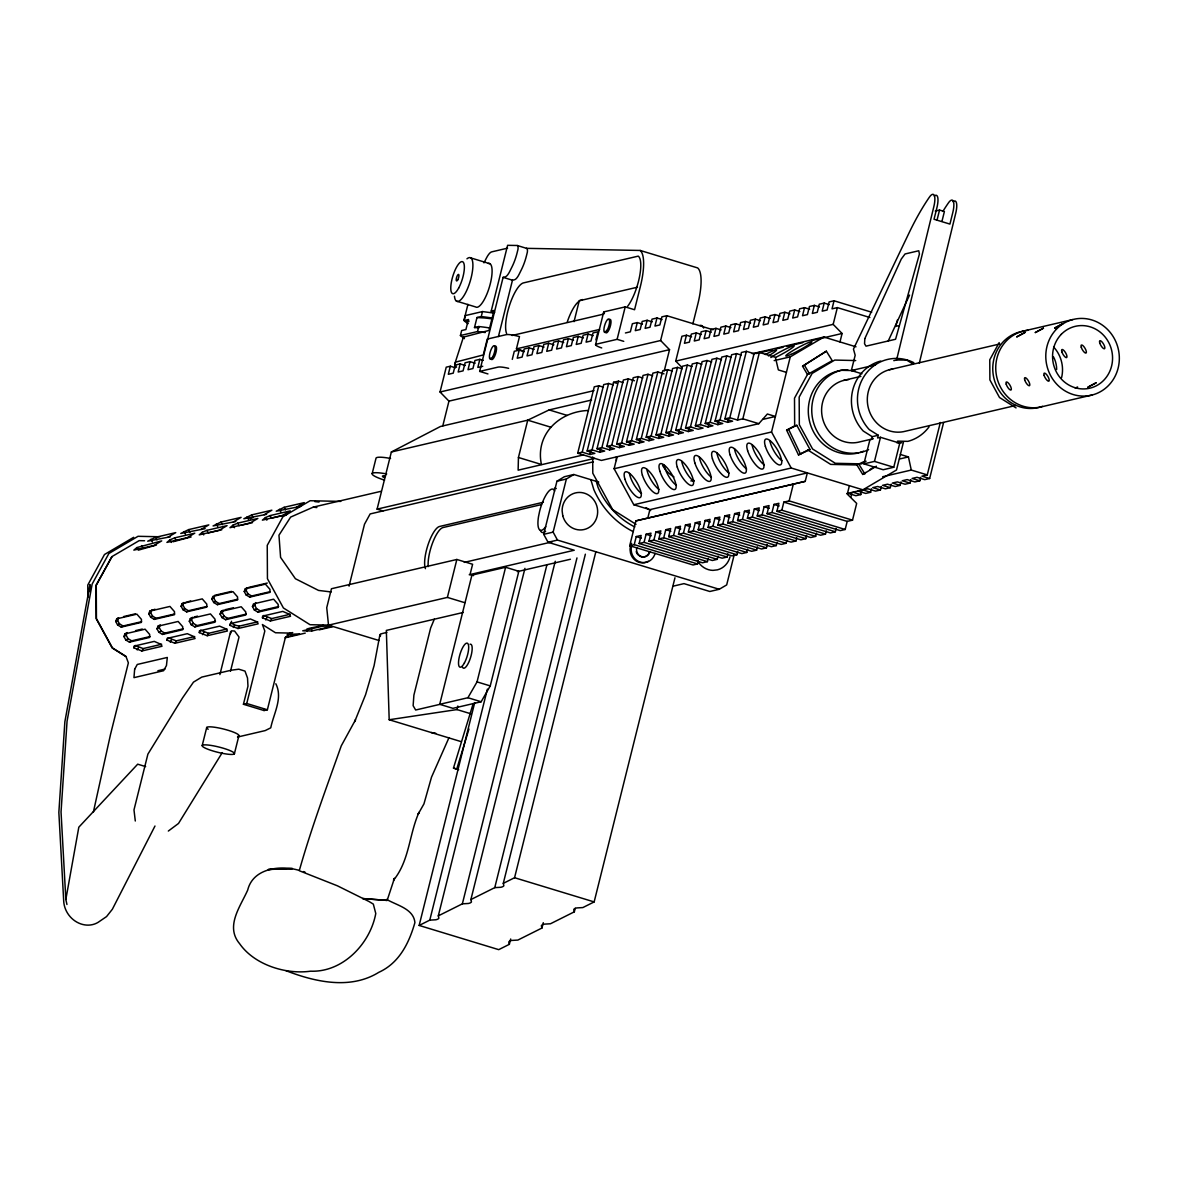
<?xml version="1.0" encoding="UTF-8"?>
<svg xmlns="http://www.w3.org/2000/svg" width="1177" height="1177" viewBox="0 0 1177 1177"><rect width="100%" height="100%" fill="white"/><g stroke="black" fill="none" stroke-linecap="round" stroke-linejoin="round"><path stroke-width="1.5" d="M591.545 400.018L549.129 409.92L527.737 420.174L518.439 457.485L518.13 470.167L583.512 454.896M133.928 647.865L134.104 646.099L154.261 641.391L161.028 644.349L162.014 646.276L141.858 650.969L133.928 647.865L135.237 645.467L143.167 648.586L161.646 644.26M166.987 640.141L167.163 638.375L187.32 633.682L194.087 636.639L195.073 638.552L174.917 643.26L166.987 640.141L168.311 637.743L176.226 640.862L194.705 636.551M199.296 632.608L199.472 630.843L219.628 626.135L226.396 629.092L227.382 631.019L207.226 635.712L199.296 632.608L200.605 630.21L208.535 633.329L227.014 629.004M230.059 625.414L230.236 623.663L250.392 618.955L257.16 621.912L258.146 623.839L237.989 628.533L230.059 625.414L231.545 621.265M262.456 617.866L262.633 616.101L282.789 611.393L289.557 614.35L290.542 616.277L270.386 620.97L262.456 617.866L263.766 615.468L271.696 618.587L290.175 614.262M386.865 632.358L380.612 633.976L380.377 636.242M230.486 633.697L231.589 630.828L234.576 631.034L239.034 637.037L230.501 671.258M379.936 634.58L374.095 665.638L365.591 694.651L354.689 721.633L355.498 719.838L341.271 745.835C326.588 787.236 311.169 828.52 299.267 870.73L337.372 885.795L369.063 901.538L373.33 904.113L375.772 913.499C370.166 943.895 342.713 972.482 310.61 971.187C285.643 974.688 254.364 964.802 239.637 943.719C224.954 926.343 240.476 906.481 247.714 890.033C253.026 868.229 280.273 864.904 298.752 870.274M66.942 904.495L65.838 899.434L78.815 827.196L137.694 764.182L145.639 766.595M387.365 899.758L394.427 878.307L393.515 880.205C409.522 860.637 409.037 834.464 419.041 812.277L418.188 814.057L423.955 803.876L431.503 777.188L449.025 737.582M93.321 812.321L110.52 734.448L128.367 662.872L125.954 656.383L112.418 647.88L96.44 618.631L96.249 585.278L111.889 556.721L95.999 585.337L96.205 618.69L112.168 647.938L125.792 656.501M919.325 363.075L955.665 213.493A14.198 4.208 -73.1 0 0 953.046 201.753M202.209 745.512L206.711 727.474M219.893 674.612L230.648 631.46M243.433 704.273L246.743 703.493L264.825 631.019L262.397 624.531L275.477 632.755L290.454 633.094L285.437 637.301L267.37 709.775L264.045 710.54L243.433 704.273L247.964 686.191L247.523 678.011L244.993 671.096L238.799 669.198L231.31 670.199L201.767 677.099L193.484 682.13L182.597 697.829L147.89 754.148L133.987 809.908L135.296 821.002M234.385 753.78A16.625 2.692 14 0 0 211.433 745.482A16.625 2.692 14 0 0 209.079 749.69A16.625 2.692 14 0 0 234.385 753.78L238.887 735.743M372.197 473.522L376.066 458.03A21.642 3.502 14 0 1 390.558 458.456M349.054 586.131L364.502 524.221L370.137 513.937L593.399 461.825M383.011 510.936L377.096 509.141L391.352 451.997L440.478 426.471L593.973 390.646M442.773 425.942L448.952 401.136L440.036 392L446.23 367.18L450.335 366.224L455.47 367.783M450.335 366.224L448.319 374.301L453.233 373.153L455.249 365.076L460.178 363.928L465.312 365.488M467.931 304.372L463.959 320.321L467.092 321.277M464.4 338.652L460.413 335.533L461.649 330.531L465.915 329.545L468.402 319.555L464.135 320.556L465.386 315.568L482.496 311.567L493.575 313.038M460.178 363.928L458.162 372.006L463.076 370.858L465.092 362.781L470.006 361.633L475.155 363.193M478.936 327.78L474.493 327.544L476.979 317.555L481.261 316.554L482.496 311.567M470.006 361.633L468.005 369.71L472.919 368.563L474.934 360.486L479.848 359.338L483.276 360.368M460.413 335.533L477.524 331.531L478.759 326.544A51.876 8.386 14 0 1 489.853 328M494.723 312.199L491.206 311.125L507.611 245.316L517.1 245.493A7.018 2.089 -73.1 0 1 517.998 249.259L517.071 252.996A21.907 6.503 -73.1 0 1 512.127 266.635L509.788 271.357A13.388 3.972 -73.1 0 1 505.198 276.875L503.109 277.36L479.657 371.402L487.955 373.933M479.848 359.338L477.833 367.415L482.761 366.268M498.43 336.534L512.466 280.214L514.57 279.729A13.388 3.972 -73.1 0 0 519.16 274.212L521.499 269.489A21.907 6.503 -73.1 0 0 526.443 255.85L527.37 252.113A7.018 2.089 -73.1 0 0 526.472 248.347L640.185 250.451L697.652 267.929A41.622 12.358 -73.1 0 1 697.887 303.769L692.87 323.866M456.853 559.472L331.458 588.735L326.735 607.7L328.515 625.149L447.392 597.401L456.853 559.472L472.61 564.269L470.035 574.567L473.522 575.627M512.275 359.382L514.29 351.29L519.204 350.143L524.353 351.702M523.721 351.084L516.423 348.863L519.484 336.593A11.917 1.927 14 0 0 506.228 334.651L487.249 339.079L483.291 354.939L455.661 362.089L454.631 364.37L456.544 367.18M519.204 350.143L517.203 358.22L522.117 357.072L524.133 348.995L529.047 347.848L534.181 349.407M439.712 704.317L471.918 575.126L505.61 567.27L518.836 571.286L490.25 685.911L481.143 701.757L452.924 708.333L439.712 704.317L467.916 697.726L481.143 701.757M529.047 347.848L527.031 355.925L531.96 354.777L533.975 346.7L538.889 345.552L544.024 347.112M538.889 345.552L536.874 353.63L541.803 352.482L543.803 344.405L548.732 343.257L553.867 344.817M463.252 612.452L386.336 630.416L389.19 719.75L456.97 709.569L457.853 706.009M548.732 343.257L546.716 351.334L551.63 350.187L553.646 342.11L558.575 340.962L563.709 342.522M558.575 340.962L556.559 349.039L561.473 347.892L563.489 339.815L568.403 338.667L573.552 340.227M467.916 697.726L477.038 681.895L505.61 567.27M510.686 938.996L509.347 944.322L498.724 949.648L419.159 925.446L474.699 702.64M568.403 338.667L566.402 346.744L571.316 345.597L573.331 337.519L578.245 336.372L583.38 337.931M574.038 321.659L579.305 300.547L581.394 300.047A13.388 3.972 -73.1 0 0 582.453 299.517M419.159 925.446L429.782 920.134L487.381 689.119M578.245 336.372L576.23 344.449L581.158 343.301L583.174 335.224L588.088 334.077L593.223 335.636M429.782 920.134L435.799 919.781A20.583 5.326 12.1 0 0 438.889 918.222L438.3 915.868L524.942 568.373M588.088 334.077L586.072 342.154L590.986 341.006L593.002 332.929L597.931 331.782L595.915 339.859M469.226 574.744L574.229 550.247L548.055 542.273L543.7 534.329L556.942 481.216L564.401 476.714L573.832 474.508L598.755 482.084M595.547 344.729L603.639 312.288M734.183 554.808L726.68 584.91L719.25 589.28L557.471 540.081L553.131 532.122L566.372 479.01L573.832 474.508M438.3 915.868L462.37 903.833L546.864 564.975M762.887 419.38L775.408 416.467L767.36 414.01L758.827 423.676L601.388 460.428L577.701 453.219L594.267 386.821L598.784 385.762L603.404 387.174M577.701 453.219L582.218 452.159L598.784 385.762M462.37 903.833L468.387 903.48A20.583 5.326 12.1 0 0 471.477 901.935L470.888 899.566L555.25 561.252M582.218 452.159L589.927 454.513L594.856 453.366L587.146 451.012L603.698 384.614L608.612 383.467L613.246 384.879M601.712 347.951A11.917 1.927 14 0 1 596.224 344.199L617.116 339.329L625.208 306.888L634.565 309.728L640.42 286.291A41.622 12.358 -73.1 0 0 640.185 250.466M589.927 454.513L590.81 451.012M587.146 451.012L592.06 449.864L608.612 383.467M592.06 449.864L599.77 452.218L604.684 451.071L596.989 448.717L613.541 382.319L618.455 381.171L623.089 382.569M599.77 452.218L600.638 448.717M596.989 448.717L601.903 447.569L618.455 381.171M470.888 899.566L494.767 887.635L576.98 557.913M642.421 324.146L637.287 322.586L635.271 330.663L640.185 329.516L642.201 321.439L647.129 320.291L652.264 321.851M601.903 447.569L609.612 449.908L614.526 448.761L606.817 446.421L623.383 380.024L628.297 378.876L634.462 380.745M609.612 449.908L610.48 446.421M606.817 446.421L611.746 445.274L628.297 378.876M494.767 887.635L500.784 887.281A20.583 5.326 12.1 0 0 503.874 885.722L503.285 883.368L585.366 554.19M647.129 320.291L645.114 328.368L650.028 327.221L652.043 319.144L656.972 317.996L662.107 319.555M611.746 445.274L619.455 447.613L624.369 446.466L616.66 444.126L633.211 377.729L638.14 376.581L642.76 377.979M698.388 560.693L697.578 563.93L693.062 564.975L629.71 545.716L635.904 520.881L805.23 481.349L807.334 472.904L649.895 509.641L633.785 504.742L614.114 468.726L617.116 456.661M619.455 447.613L620.323 444.126M616.66 444.126L621.574 442.979L638.14 376.581M503.285 883.368L514.57 877.718L595.842 551.792M656.972 317.996L654.956 326.073L659.87 324.926L661.886 316.848L666.8 315.701L713.041 329.766M621.574 442.979L629.283 445.318L634.212 444.17L626.502 441.831L643.054 375.434L647.983 374.286L652.602 375.684M629.283 445.318L630.166 441.831M626.502 441.831L631.416 440.684L647.983 374.286M664.24 370.917L669.536 349.657L660.621 340.521L666.8 315.701M631.416 440.684L639.126 443.023L644.054 441.875L636.345 439.536L652.897 373.138L657.811 371.976L663.99 373.859M639.126 443.023L640.008 439.536M636.345 439.536L641.259 438.388L657.811 371.976M641.259 438.388L648.968 440.728L653.882 439.58L646.173 437.241L662.739 370.829L667.653 369.681L672.288 371.093M648.968 440.728L649.836 437.241M646.173 437.241L651.102 436.093L667.653 369.681M651.102 436.093L658.811 438.433L663.725 437.285L656.016 434.946L672.582 368.533L677.496 367.386L682.116 368.798M682.116 367.621L675.73 361.104L681.924 336.269L686.441 335.224L691.576 336.784M658.811 438.433L659.679 434.946M656.016 434.946L660.944 433.798L677.496 367.386M629.71 545.716L634.226 544.657L636.242 536.58L641.156 535.432L639.14 543.509L702.507 562.783L707.421 561.635L708.23 558.398M686.441 335.224L684.425 343.301L689.354 342.154L691.355 334.077L696.284 332.929L701.418 334.489M509.347 944.322L508.758 941.968A20.583 5.326 12.1 0 1 511.848 940.423L517.865 940.07L541.935 928.035L543.274 922.68M660.944 433.798L668.654 436.137L673.568 434.99L665.858 432.65L682.41 366.238L687.339 365.091L691.958 366.503M635.904 520.881L647.791 518.086L649.895 509.641M668.654 436.137L669.522 432.636M665.858 432.65L670.772 431.488L687.339 365.091M639.14 543.509L644.069 542.362L646.085 534.284L650.999 533.137L648.983 541.214L712.335 560.487L717.264 559.34L718.058 556.103M696.284 332.929L694.268 341.006L699.182 339.859L701.198 331.782L706.126 330.634L711.261 332.194M670.772 431.488L678.482 433.842L683.41 432.695L675.701 430.341L692.253 363.943L697.181 362.796L701.801 364.208M678.482 433.842L679.364 430.341M675.701 430.341L680.615 429.193L697.181 362.796M648.983 541.214L653.897 540.066L655.913 531.989L660.841 530.842L658.826 538.919L722.178 558.192L727.106 557.03L727.901 553.808M706.126 330.634L704.111 338.711L709.025 337.564L711.04 329.486L715.954 328.339L721.104 329.898M680.615 429.193L688.324 431.547L693.253 430.399L685.544 428.045L702.095 361.648L707.009 360.5L711.644 361.913M688.324 431.547L689.192 428.045M685.544 428.045L690.458 426.898L707.009 360.5M658.826 538.919L663.74 537.771L665.755 529.694L670.684 528.532L668.668 536.624L732.02 555.882L736.934 554.735L737.744 551.513M715.954 328.339L713.939 336.416L718.867 335.268L720.883 327.191L725.797 326.029L730.932 327.603M690.458 426.898L698.167 429.252L703.081 428.104L695.372 425.75L711.938 359.353L716.852 358.205L721.486 359.618M541.935 928.035L541.346 925.666A20.583 5.326 12.1 0 1 544.451 924.122L550.468 923.768L574.332 911.822L575.229 908.261M695.372 425.75L700.3 424.603L716.852 358.205M668.668 536.624L673.582 535.476L675.598 527.384L680.512 526.237L678.496 534.329L741.863 553.587L746.777 552.44L747.586 549.218M725.797 326.029L723.781 334.121L728.71 332.973L730.726 324.881L735.64 323.734L740.774 325.308M700.3 424.603L708.01 426.957L712.924 425.809L705.214 423.455L721.781 357.058L726.695 355.91L731.314 357.308M708.01 426.957L708.878 423.455M705.214 423.455L710.143 422.308L726.695 355.91M678.496 534.329L683.425 533.181L685.441 525.089L690.355 523.942L688.339 532.019L751.691 551.292L756.62 550.145L757.429 546.922M735.64 323.734L733.624 331.826L738.538 330.678L740.554 322.586L745.482 321.439L750.617 323.013M574.332 911.822L573.743 909.468A20.583 5.326 12.1 0 1 576.848 907.923L582.85 907.57L594.15 901.92L674.965 577.775M710.143 422.308L717.852 424.662L722.766 423.499L715.057 421.16L731.608 354.763L736.537 353.615L741.157 355.013M717.852 424.662L718.72 421.16M715.057 421.16L719.971 420.012L736.537 353.615M688.339 532.019L693.268 530.871L695.283 522.794L700.197 521.646L698.182 529.724L761.534 548.997L766.462 547.849L767.257 544.613M745.482 321.439L743.467 329.516L748.381 328.368L750.396 320.291L755.325 319.144L760.46 320.703M719.971 420.012L727.68 422.352L732.609 421.204L724.9 418.865L741.451 352.467L746.365 351.32L754.074 353.659L759.4 352.423L775.378 357.278L778.35 369.916L786.413 372.373M727.68 422.352L728.563 418.865M724.9 418.865L729.814 417.717L746.365 351.32M698.182 529.724L703.096 528.576L705.111 520.499L710.04 519.351L708.024 527.428L771.376 546.702L776.29 545.554L777.1 542.317M755.325 319.144L753.309 327.221L758.223 326.073L760.239 317.996L765.153 316.848L770.302 318.408M729.814 417.717L737.523 420.057L754.074 353.659M708.024 527.428L712.938 526.281L714.954 518.204L719.868 517.056L717.867 525.133L781.219 544.407L786.133 543.259L786.942 540.022M765.153 316.848L763.137 324.926L768.066 323.778L770.082 315.701L774.996 314.553L780.13 316.113M737.523 420.057L742.849 418.821L759.4 352.423M717.867 525.133L722.781 523.986L724.797 515.909L729.711 514.761L727.695 522.838L791.062 542.111L795.976 540.964L796.785 537.727M774.996 314.553L772.98 322.63L777.909 321.483L779.924 313.406L784.838 312.258L789.973 313.818M727.695 522.838L732.624 521.691L734.639 513.613L739.553 512.466L737.538 520.543L800.89 539.816L805.818 538.669L806.628 535.432M784.838 312.258L782.823 320.335L787.737 319.188L789.752 311.111L794.681 309.963L799.816 311.522M737.538 520.543L742.466 519.395L744.467 511.318L749.396 510.171L747.38 518.248L810.732 537.521L815.661 536.374L816.455 533.137M794.681 309.963L792.665 318.04L797.579 316.893L799.595 308.815L804.524 307.668L809.658 309.227M903.45 442.125L896.506 469.991L862.918 489.809L791.224 468.005L771.538 431.988L790.282 356.852L823.871 337.034L856.003 346.803M747.38 518.248L752.294 517.1L754.31 509.023L759.239 507.875L757.223 515.953L820.575 535.226L825.489 534.078L826.298 530.842M804.524 307.668L802.508 315.745L807.422 314.597L809.438 306.52L814.352 305.373L819.501 306.932M757.223 515.953L762.137 514.805L764.153 506.728L769.067 505.58L767.066 513.658L830.418 532.931L835.332 531.769L836.141 528.547M814.352 305.373L812.336 313.45L817.265 312.302L819.28 304.225L824.194 303.077L829.329 304.637M767.066 513.658L771.98 512.51L773.995 504.433L778.909 503.285L776.894 511.362L840.26 530.621L845.174 529.473L847.19 521.396L852.516 520.16L856.679 503.418L847.293 494.134L849.397 485.689M824.194 303.077L822.179 311.155L827.107 310.007L829.123 301.93L834.037 300.782L871.701 312.229M776.894 511.362L781.822 510.215L783.838 502.123L789.149 500.887L852.516 520.16M834.037 300.782L832.021 308.86L837.347 307.609L869.877 317.51M789.149 500.887L793.327 484.144M839.981 341.933L842.085 333.488L833.169 324.352L837.347 307.609M861.917 373.756L851.354 370.549L855.179 355.263L853.457 349.083L908.467 234.12A147.802 43.858 -73.1 0 1 929.094 197.604A14.198 4.208 -73.1 0 1 934.244 195.323A14.198 4.208 -73.1 0 1 933.788 206.843L896.58 359.971L907.379 360.088M850.927 496.871L851.795 493.369M895.785 326.515L897.389 320.041M863.889 463.87L869.906 439.771L871.554 439.389L872.231 436.682L878.263 435.269L877.586 437.976L880.484 437.3L899.758 443.17L893.755 467.269L883.177 469.741L863.889 463.87L874.482 461.399L893.755 467.269M848.146 493.369L855.856 495.723L860.77 494.575L861.638 491.074M874.482 461.399L880.484 437.3M937.083 219.908L939.526 210.065L944.395 211.551L941.953 221.379M857.974 491.074L865.683 493.428L870.612 492.28L871.48 488.779M846.807 493.56L867.817 488.779L875.526 491.118L880.455 489.97L881.323 486.484M880.455 489.97L872.745 487.631L877.659 486.484L885.369 488.823L890.283 487.675L891.166 484.188M890.283 487.675L882.573 485.336L887.502 484.188L895.211 486.528L900.125 485.38L900.993 481.893M900.125 485.38L892.416 483.041L897.345 481.893L905.054 484.233L909.968 483.085L910.836 479.598M909.968 483.085L902.259 480.746L907.173 479.598L914.882 481.937L919.811 480.79L920.679 477.303M943.586 422.572L929.653 478.495L921.944 476.155L927.255 474.905L940.335 422.484M264.045 710.54L264.325 709.569M468.961 729.034L456.735 769.096L453.483 768.066L473.213 703.508M454.631 364.37L463.414 337.108L489.043 330.428L494.016 310.478L491.206 311.125M115.714 621.485L116.714 618.852L118.583 617.748L117.568 620.382L115.714 621.485L117.612 624.958L121.231 627.106L141.387 622.398L141.446 619.396L136.87 614.144L116.714 618.852M123.923 636.522L124.939 633.888L127.16 632.579L126.16 635.212L123.923 636.522L125.821 639.994L129.441 642.142L149.597 637.448L149.656 634.432L145.095 629.195L124.939 633.888M149.788 611.143L169.944 606.435L174.505 611.672L174.446 614.688L154.29 619.382L150.671 617.234L148.773 613.761L149.788 611.143L155.011 609.245M148.773 613.761L150.641 612.658L151.642 610.039M156.997 628.812L157.998 626.179L160.234 624.869L159.219 627.488L156.997 628.812L158.895 632.284L162.514 634.432L182.67 629.724L182.729 626.723L178.154 621.471L157.998 626.179M182.082 603.595L202.253 598.887L206.814 604.139L206.755 607.141L186.599 611.849L182.979 609.701L181.081 606.229L182.082 603.595L190.674 600.932M181.081 606.229L182.95 605.125L183.95 602.492M189.306 621.265L190.306 618.631L192.542 617.322L191.527 619.955L189.306 621.265L191.204 624.737L194.808 626.885L214.979 622.192L215.023 619.176L210.462 613.938L190.306 618.631M211.845 599.049L212.86 596.415L233.017 591.707L237.577 596.96L237.519 599.961L217.362 604.669L213.743 602.521L211.845 599.049L213.714 597.945L214.714 595.312L231.516 591.398M220.07 614.085L221.07 611.452L223.306 610.142L222.291 612.776L220.07 614.085L221.967 617.557L225.587 619.705L245.743 615.012L245.802 611.996L241.226 606.758L221.07 611.452M244.242 591.487L245.257 588.853L247.111 587.75L246.111 590.383L244.242 591.487L246.14 594.959L249.759 597.107L269.916 592.399L269.974 589.397L265.413 584.145L245.257 588.853M252.466 606.523L253.467 603.889L273.623 599.196L278.199 604.434L278.14 607.45L257.984 612.143L254.364 609.995L252.466 606.523L254.688 605.213L255.703 602.58M434.313 619.22L430.635 628.018L413.892 695.166L413.127 705.685L415.658 710.011L440.433 704.229M888.326 340.8L909.541 295.074M483.982 262.868L486.381 258.146A15.948 4.737 -73.1 0 1 491.706 251.863L507.596 248.156M154.981 826.019L112.359 909.247L106.563 916.574L99.751 921.223A23.511 20.862 53.7 0 1 76.976 922.194A23.511 20.862 53.7 0 1 63.705 901.229L58.85 812.454L64.867 721.736L89.967 584.542L90.011 591.678M137.194 649.91L138.503 647.512M141.858 650.969L143.167 648.586M170.253 642.201L171.577 639.802M174.917 643.26L176.226 640.862M202.562 634.653L203.871 632.255M207.226 635.712L208.535 633.329M233.326 627.473L234.65 625.075L239.299 626.135L257.778 621.824M237.989 628.533L239.299 626.135M265.722 619.911L267.032 617.513M270.386 620.97L271.696 618.587M807.466 374.507L802.567 366.209L826.372 351.187L832.227 360.662L807.466 374.507L794.504 398.164L794.666 425.824L786.619 430.179L798.492 454.91L810.056 449.57L796.814 425.324L794.666 425.824M999.185 342.595L989.769 359.794L989.886 379.891L999.508 397.502L1016.06 407.919M222.247 752.633L178.507 823.459L168.326 831.05M588.382 410.464C559.384 411.42 535.049 434.313 541.42 464.474L518.439 457.485M1076.808 387.91L1077.632 387.086L1075.175 388.013M802.567 366.209L826.372 351.187M798.492 454.91L807.908 450.07L830.682 464.385L856.885 464.959L862.741 474.449L865.625 472.507M869.95 469.608L872.834 467.666M862.741 474.449L876.424 466.195M133.663 537.315L104.488 554.514L87.775 585.043L87.848 597.533M111.638 556.78L139.166 540.64L144.565 540.758M136.9 547.57L133.854 550.13L154.01 545.437L161.705 540.89L136.9 547.57L138.327 550.159L156.409 545.054M168.031 537.153L175.741 532.622L155.585 537.315L147.699 541.199L170.43 536.771M169.974 539.846L166.913 542.42L187.069 537.712L194.779 533.181L174.608 537.874L169.974 539.846L171.386 542.435M201.105 529.444L208.8 524.898L188.644 529.606L180.758 533.475L205.181 528.664M202.282 532.298L199.222 534.873L219.378 530.18L227.073 525.633L206.917 530.341L202.282 532.298L203.695 534.902M233.414 521.897L241.108 517.365L220.952 522.058L213.066 525.942L235.812 521.514M233.046 525.119L229.986 527.693L250.142 523L257.851 518.454L237.695 523.162L233.046 525.119L234.458 527.723M264.178 514.717L271.872 510.185L251.716 514.879L243.83 518.763L266.576 514.334M265.443 517.571L262.383 520.131L282.539 515.438L290.233 510.892L270.077 515.6L265.443 517.571L266.855 520.16M296.575 507.155L304.269 502.623L284.113 507.316L276.227 511.201L300.65 506.39M117.612 624.958L119.48 623.854L123.085 626.002L141.564 621.691M121.231 627.106L123.085 626.002M150.671 617.234L152.539 616.145L156.158 618.293L174.637 613.982M154.29 619.382L156.158 618.293M125.821 639.994L128.058 638.684L131.677 640.832L150.156 636.522M182.979 609.701L184.848 608.597L188.467 610.745L206.946 606.435M129.441 642.142L131.677 640.832M186.599 611.849L188.467 610.745M158.895 632.284L161.117 630.96L164.736 633.123L183.215 628.798M213.743 602.521L215.612 601.418L219.231 603.566L237.71 599.255M162.514 634.432L164.736 633.123M217.362 604.669L219.231 603.566M191.204 624.737L193.425 623.427L197.045 625.575L215.523 621.265M246.14 594.959L248.009 593.855L251.628 596.003L270.107 591.693M194.808 626.885L197.045 625.575M249.759 597.107L251.628 596.003M221.967 617.557L224.189 616.248L227.808 618.396L246.287 614.085M225.587 619.705L227.808 618.396M254.364 609.995L256.586 608.686L260.205 610.834L278.684 606.523M257.984 612.143L260.205 610.834M856.885 464.959L863.55 461.796M866.066 461.207L861.549 463.87L835.346 463.297L812.571 448.981L799.33 424.735L799.168 397.076L812.13 373.418L834.743 360.074L855.694 360.545M786.619 430.179L796.814 425.324M381.098 491.295L313.273 507.125L290.631 517.086L278.964 535.211L280.582 557.383L295.412 578.731L318.555 590.427L331.208 591.957M172.931 541.788L191.145 536.947M250.039 518.792L253.129 517.468L251.716 514.879M935.259 211.066L939.526 210.065M637.448 287.203L580.938 300.385A27.689 8.224 -73.1 0 0 567.226 322.086M474.493 327.544L478.759 326.544M625.208 306.888L604.316 311.758A11.917 1.927 14 0 0 604.419 313.17M512.024 335.489L603.845 314.068M516.423 348.863L599.667 329.428M637.287 322.586L632.373 323.734L630.357 331.811L625.428 332.959M479.657 371.402L498.136 367.092A11.917 1.927 14 0 1 508.641 368.327M440.036 392L660.621 340.521M448.952 401.136L669.536 349.657M675.73 361.104L833.169 324.352M752.309 353.733L823.871 337.034M756.222 353.527L772.318 349.775M775.893 348.936L783.058 347.274M786.633 346.435L802.729 342.669M811.674 340.58L842.085 333.488M774.172 360.603L790.282 356.852M391.352 451.997L527.737 420.174L550.718 427.163M851.354 370.549L875.511 364.914M893.799 360.648L896.639 359.971M1022.784 331.237L1072.821 319.555M843.659 380.406L860.902 376.375M889.356 369.74L999.817 343.964M221.776 529.797L208.344 532.931L206.917 530.341M240.785 525.354L252.54 522.617M286.614 514.658L271.504 518.189L270.077 515.6M377.096 509.141L594.635 458.368M556.942 481.216L566.372 479.01M614.114 468.726L771.538 431.988M543.391 502.241L439.521 526.487A23.099 6.856 -73.1 0 0 428.09 544.598A23.099 6.856 -73.1 0 0 425.427 568.653M541.523 504.565L443.023 527.546A23.099 6.856 -73.1 0 0 432.592 542.847A23.099 6.856 -73.1 0 0 428.237 566.578M807.908 450.07L810.056 449.57M873.349 438.712L859.548 441.934A31.779 29.911 76.9 0 1 822.09 416.055A31.779 29.911 76.9 0 1 848.749 379.568M1015.707 405.491L905.245 431.268A31.779 29.911 76.9 0 1 867.964 406.3A31.779 29.911 76.9 0 1 892.696 369.078M123.614 616.571L135.384 613.835M248.803 587.367L267.267 583.056M1092.3 394.972L1042.263 406.653A38.959 36.664 76.9 0 1 996.448 375.551A38.959 36.664 76.9 0 1 1027.845 330.31M633.785 504.742L791.224 468.005M543.7 534.329L553.131 532.122M135.561 630.622L142.285 629.048M194.22 616.925L197.574 616.145M224.984 609.745L233.384 607.788M899.493 459.001L908.438 456.926L911.278 470.05L927.255 474.905M647.791 518.086L805.23 481.349M548.055 542.273L557.471 540.081M464.297 562.371L552.057 541.891M882.662 476.729L911.278 470.05M517.365 571.639L570.433 559.252M929.653 478.495L924.725 479.642L917.015 477.303L912.101 478.45L919.811 480.79M289.321 633.344L292.69 632.564M308.668 628.43L323.395 625.384M287.144 634.462L299.429 633.873L285.982 637.007M311.655 631.004L331.811 626.311L322.895 626.105L302.739 630.813L311.655 631.004L311.64 628.135M285.099 637.816L305.255 633.108M319.173 629.857L332.605 626.723M157.895 670.743L164.957 669.095M673.318 586.117L683.999 583.63L709.819 591.487L719.25 589.28M237.533 737.052L265.237 730.579L270.754 727.827C273.638 713.497 283.083 698.138 275.83 683.749M271.725 869.362L268.268 869.509L292.426 868.523L275.168 869.229M854.796 370.608L841.055 370.299A42.21 39.724 76.9 0 0 814.219 424.706A42.21 39.724 76.9 0 0 868.611 449.688M897.536 441.14L907.85 441.36A42.21 39.724 76.9 0 0 929.021 426.883M896.668 442.655L901.832 442.773M340.756 501.402L310.154 500.725L282.877 516.821L267.238 545.363L267.444 578.731L283.407 607.965L310.022 624.707L330.178 625.134M314.789 501.579L319.026 502.049M159.91 536.771L138.033 536.3L108.873 553.499L92.159 584.027L67.06 721.236L61.042 811.953L65.838 899.434M476.979 317.555L484.38 317.952A46.874 7.577 14 0 1 492.619 318.996M362.825 898.581L387.248 900.42L362.737 898.551M435.74 733.227L431.179 732.521M313.273 507.125L316.878 507.567M477.524 331.531L485.233 332.547M895.565 325.323L898.993 326.367M517.292 245.522L526.663 248.376M470.844 257.925L490.029 263.766M503.109 277.36L512.466 280.214M617.116 339.329L623.751 341.345M456.411 301.091L475.611 306.932A22.849 6.782 -73.1 0 0 489.558 286.467A22.849 6.782 -73.1 0 0 488.278 263.471M900.376 454.469L908.438 456.926M742.849 418.821L758.827 423.676M613.541 382.319L616.616 383.261M862.903 489.926L870.612 492.28M853.06 492.221L860.77 494.575M549.129 409.92L567.182 415.407M783.838 502.123L847.19 521.396M773.995 504.433L779.13 505.992M781.822 510.215L845.174 529.473M764.153 506.728L769.287 508.287M771.98 512.51L835.332 531.769M754.31 509.023L759.445 510.583M762.137 514.805L825.489 534.078M744.467 511.318L749.617 512.878M752.294 517.1L815.661 536.374M734.639 513.613L739.774 515.173M742.466 519.395L805.818 538.669M724.797 515.909L729.931 517.468M732.624 521.691L795.976 540.964M714.954 518.204L720.089 519.763M722.781 523.986L786.133 543.259M705.111 520.499L710.246 522.058M712.938 526.281L776.29 545.554M695.283 522.794L700.418 524.353M703.096 528.576L766.462 547.849M685.441 525.089L690.575 526.663M693.268 530.871L756.62 550.145M675.598 527.384L680.733 528.959M683.425 533.181L746.777 552.44M665.755 529.694L670.89 531.254M673.582 535.476L736.934 554.735M655.913 531.989L661.047 533.549M663.74 537.771L727.106 557.03M646.085 534.284L651.219 535.844M653.897 540.066L717.264 559.34M636.242 536.58L641.377 538.139M644.069 542.362L707.421 561.635M634.226 544.657L697.578 563.93M447.392 597.401L464.841 602.712M328.515 625.149L379.097 640.538M477.038 681.895L490.25 685.911M456.97 709.569L470.918 713.806M389.19 719.75L460.693 741.495M246.743 703.493L267.37 709.775M453.483 768.066L458.692 769.655M514.57 877.718L594.15 901.92M285.893 970.657C315.024 981.927 350.275 990.004 378.788 972.334C399.356 962.963 409.066 942.968 414.907 922.606C413.613 908.644 396.678 905.348 386.615 899.375M303.504 871.568L304.917 872.054M906.878 360.206L912.911 363.987M878.263 435.269L869.303 429.634A42.21 39.724 76.9 0 1 864.492 375.684A42.21 39.724 76.9 0 1 913.852 362.707M872.231 436.682L863.271 431.047A42.21 39.724 76.9 0 1 880.72 361.045M646.114 507.67L650.66 510.524M636.021 524.324L612.687 509.656L592.796 473.228L592.693 456.97M231.383 623.03L234.65 625.075M859.033 464.459L864.889 473.948M804.715 365.709L809.614 374.006M284.113 507.316L285.525 509.921M279.464 509.288L280.891 511.877M247.082 516.85L248.494 519.44M237.695 523.162L239.108 525.751M220.952 522.058L222.365 524.662M216.303 524.03L217.73 526.619M254.688 605.213L256.586 608.686M246.111 590.383L248.009 593.855M188.644 529.606L190.056 532.195M184.009 531.563L185.422 534.167M222.291 612.776L224.189 616.248M213.714 597.945L215.612 601.418M174.608 537.874L176.035 540.464M155.585 537.315L156.997 539.919M150.936 539.287L152.348 541.876M191.527 619.955L193.425 623.427M182.95 605.125L184.848 608.597M141.549 545.598L142.961 548.188M159.219 627.488L161.117 630.96M150.641 612.658L152.539 616.145M126.16 635.212L128.058 638.684M117.568 620.382L119.48 623.854M788.767 429.679L800.64 454.41M596.239 481.319L598.107 487.543A78.8 74.166 76.9 0 0 634.771 526.943M590.854 479.686L593.811 489.529A83.817 78.888 76.9 0 0 633.094 531.577M463.414 337.108L463.664 338.079M468.402 319.555L468.917 321.571M616.38 456.853L616.395 460.531M307.182 628.592L307.197 631.46M934.273 196.044A14.198 4.208 -73.1 0 1 936.892 207.785L934.023 219.26L949.927 224.086L952.782 212.625A14.198 4.208 -73.1 0 0 953.252 201.09A14.198 4.208 -73.1 0 0 948.088 203.386A147.802 43.858 -73.1 0 0 942.865 211.404M694.312 480.496A31.779 29.911 76.9 0 1 690.855 480.952M673.95 476.935A31.779 29.911 76.9 0 1 662.577 465.445M658.973 489.441A14.815 4.796 59.5 0 1 646.835 469.314M770.847 357.528A14.815 1.412 -28.6 0 1 788.207 347.803A14.815 1.412 -28.6 0 1 792.607 347.524A14.815 1.412 -28.6 0 1 776.026 357.205M858.695 452.836A42.21 39.724 76.9 0 1 808.658 416.599A42.21 39.724 76.9 0 1 847.896 369.902M863.535 451.218A42.21 39.724 76.9 0 1 860.299 452.38M641.539 493.501A14.815 4.796 59.5 0 1 629.415 473.375M765.33 354.512A14.815 1.412 -28.6 0 1 776.437 349.907A14.815 1.412 -28.6 0 1 768.39 355.94M764.211 464.871A14.815 4.796 59.5 0 1 752.074 444.759M711.423 477.2A14.815 4.796 59.5 0 1 699.3 457.073M676.407 485.365A14.815 4.796 59.5 0 1 664.269 465.253M746.615 468.99A14.815 4.796 59.5 0 1 734.492 448.864M729.019 473.095A14.815 4.796 59.5 0 1 716.896 452.968M693.827 481.305A14.815 4.796 59.5 0 1 681.704 461.178M781.969 460.737A14.815 4.796 59.5 0 1 769.846 440.61M1053.371 356.646A25.585 24.084 76.9 0 1 1056.681 369.475M1042.513 406.33A38.959 36.664 76.9 0 1 994.065 378.92A38.959 36.664 76.9 0 1 1023.122 331.237M1053.606 347.009A31.779 29.911 76.9 0 1 1061.551 377.773M466.945 258.837A22.849 6.782 -73.1 0 1 469.476 283.48A22.849 6.782 -73.1 0 1 454.454 296.221M494.708 346.45A7.077 2.104 -73.1 0 1 495.488 354.086A7.077 2.104 -73.1 0 1 490.838 358.029M506.581 333.459A27.689 8.224 -73.1 0 1 509.773 304.593A27.689 8.224 -73.1 0 1 523.485 282.892L638.258 256.13A28.748 8.533 -73.1 0 1 639.258 278.037A28.748 8.533 -73.1 0 1 627.488 306.491M609.186 319.732A7.077 2.104 -73.1 0 1 609.966 327.368A7.077 2.104 -73.1 0 1 605.316 331.311M468.108 323.675A51.862 8.386 14 0 1 464.121 320.556M481.143 316.584A51.862 8.386 14 0 1 492.207 318.04M699.844 325.44A29.116 8.636 -73.1 0 1 703.699 328.059M208.197 729.254A16.625 2.692 14 0 1 222.041 728.666A16.625 2.692 14 0 1 237.989 736.228M697.475 560.664A18.817 17.714 76.9 0 0 712.924 570.374L717.514 569.83A18.817 17.714 76.9 0 0 730.005 556.839M545.613 531.327A23.099 6.856 -73.1 0 1 540.39 530.459M554.485 488.293A23.099 6.856 -73.1 0 1 556.265 488.587M554.647 491.074A21.48 6.371 -73.1 0 0 539.596 511.362L538.507 516.629A21.48 6.371 -73.1 0 0 545.76 526.707M649.41 551.866A7.224 6.797 76.9 0 1 639.435 556.015M638.022 554.838A7.224 6.797 76.9 0 1 636.242 551.572M655.089 553.322A12.873 12.123 76.9 0 1 640.244 562.076A12.873 12.123 76.9 0 1 631.549 546.157M648.365 561.252A12.873 12.123 76.9 0 1 630.489 553.058L630.063 549.733A12.873 12.123 76.9 0 1 631.652 543.347M649.925 551.748A7.224 6.797 76.9 0 1 641.597 556.647A7.224 6.797 76.9 0 1 636.728 547.732M384.555 480.157A21.642 3.502 14 0 1 372.138 473.654A21.642 3.502 14 0 1 386.703 473.948M384.585 477.803A9.534 1.545 14 0 1 385.673 475.832M470.079 644.216A12.52 3.708 -73.1 0 1 470.3 658.37A12.52 3.708 -73.1 0 1 462.443 667.065M864.815 338.652L864.551 343.758L866.007 346.156L895.579 339.256L919.414 254.041L918.766 250.76L905.054 253.967L901.288 259.028L864.815 338.652M1016.84 336.857L1024.946 332.488L1016.84 336.857M1035.319 332.547L1043.44 328.177L1035.319 332.547M1054.739 328.015L1062.846 323.646L1054.739 328.015M1088.004 387.145L1096.125 382.775L1088.004 387.145M134.649 669.242L133.957 677.643L163.618 670.713L166.457 665.535L167.311 657.457L137.268 664.461L134.649 669.242M562.753 515.673L562.12 510.803A18.817 17.714 76.9 0 1 587.294 494.355A18.817 17.714 76.9 0 1 591.398 525.81A18.817 17.714 76.9 0 1 562.753 515.673M790.856 354.424A14.815 1.412 -28.6 0 0 811.762 342.095A14.815 1.412 -28.6 0 0 794.004 349.966A14.815 1.412 -28.6 0 0 790.856 354.424M677.261 467.063A14.815 4.796 59.5 0 0 692.076 485.498A14.815 4.796 59.5 0 0 685.705 465.092A14.815 4.796 59.5 0 0 677.261 467.063M765.403 446.495A14.815 4.796 59.5 0 0 780.233 464.93A14.815 4.796 59.5 0 0 773.848 444.523A14.815 4.796 59.5 0 0 765.403 446.495M624.972 479.274A14.815 4.796 59.5 0 0 639.788 497.694A14.815 4.796 59.5 0 0 633.417 477.303A14.815 4.796 59.5 0 0 624.972 479.274M712.453 458.853A14.815 4.796 59.5 0 0 727.268 477.288A14.815 4.796 59.5 0 0 720.883 456.882A14.815 4.796 59.5 0 0 712.453 458.853M694.857 462.958A14.815 4.796 59.5 0 0 709.672 481.393A14.815 4.796 59.5 0 0 703.302 460.987A14.815 4.796 59.5 0 0 694.857 462.958M747.63 450.644A14.815 4.796 59.5 0 0 762.461 469.064A14.815 4.796 59.5 0 0 756.075 448.672A14.815 4.796 59.5 0 0 747.63 450.644M730.034 454.749A14.815 4.796 59.5 0 0 744.864 473.169A14.815 4.796 59.5 0 0 738.479 452.777A14.815 4.796 59.5 0 0 730.034 454.749M659.826 471.138A14.815 4.796 59.5 0 0 674.656 489.558A14.815 4.796 59.5 0 0 668.271 469.167A14.815 4.796 59.5 0 0 659.826 471.138M642.392 475.199A14.815 4.796 59.5 0 0 657.222 493.634A14.815 4.796 59.5 0 0 650.837 473.228A14.815 4.796 59.5 0 0 642.392 475.199M1056.387 329.236A38.959 36.664 76.9 0 0 1073.262 394.56A38.959 36.664 76.9 0 0 1118.032 347.995A38.959 36.664 76.9 0 0 1056.387 329.236M1061.213 334.4A31.779 29.911 76.9 0 0 1074.984 387.689A31.779 29.911 76.9 0 0 1111.5 349.701A31.779 29.911 76.9 0 0 1061.213 334.4M1044.117 375.419A4.649 1.515 59.5 0 0 1048.781 381.201A4.649 1.515 59.5 0 0 1046.765 374.801A4.649 1.515 59.5 0 0 1044.117 375.419M1024.711 379.95A4.649 1.515 59.5 0 0 1029.375 385.732A4.649 1.515 59.5 0 0 1027.359 379.332A4.649 1.515 59.5 0 0 1024.711 379.95M1006.232 384.261A4.649 1.515 59.5 0 0 1010.881 390.058A4.649 1.515 59.5 0 0 1008.88 383.643A4.649 1.515 59.5 0 0 1006.232 384.261M1099.745 342.978A4.649 1.515 59.5 0 0 1104.409 348.775A4.649 1.515 59.5 0 0 1102.393 342.36A4.649 1.515 59.5 0 0 1099.745 342.978M1081.266 347.289A4.649 1.515 59.5 0 0 1085.915 353.085A4.649 1.515 59.5 0 0 1083.914 346.671A4.649 1.515 59.5 0 0 1081.266 347.289M1061.845 351.82A4.649 1.515 59.5 0 0 1066.509 357.617A4.649 1.515 59.5 0 0 1064.508 351.202A4.649 1.515 59.5 0 0 1061.845 351.82M457.794 279.773A3.384 1 -73.1 0 0 458.647 274.476A3.384 1 -73.1 0 0 456.293 278.758A3.384 1 -73.1 0 0 457.794 279.773M607.2 330.119A7.077 2.104 -73.1 0 0 608.98 319.026A7.077 2.104 -73.1 0 0 604.066 327.986A7.077 2.104 -73.1 0 0 607.2 330.119M458.647 288.1A16.743 4.973 -73.1 0 0 462.855 261.853A16.743 4.973 -73.1 0 0 451.218 283.068A16.743 4.973 -73.1 0 0 458.647 288.1M492.722 356.837A7.077 2.104 -73.1 0 0 494.502 345.744A7.077 2.104 -73.1 0 0 489.588 354.704A7.077 2.104 -73.1 0 0 492.722 356.837M464.415 662.931A12.52 3.708 -73.1 0 0 467.563 643.319A12.52 3.708 -73.1 0 0 458.853 659.179A12.52 3.708 -73.1 0 0 464.415 662.931"/></g></svg>
